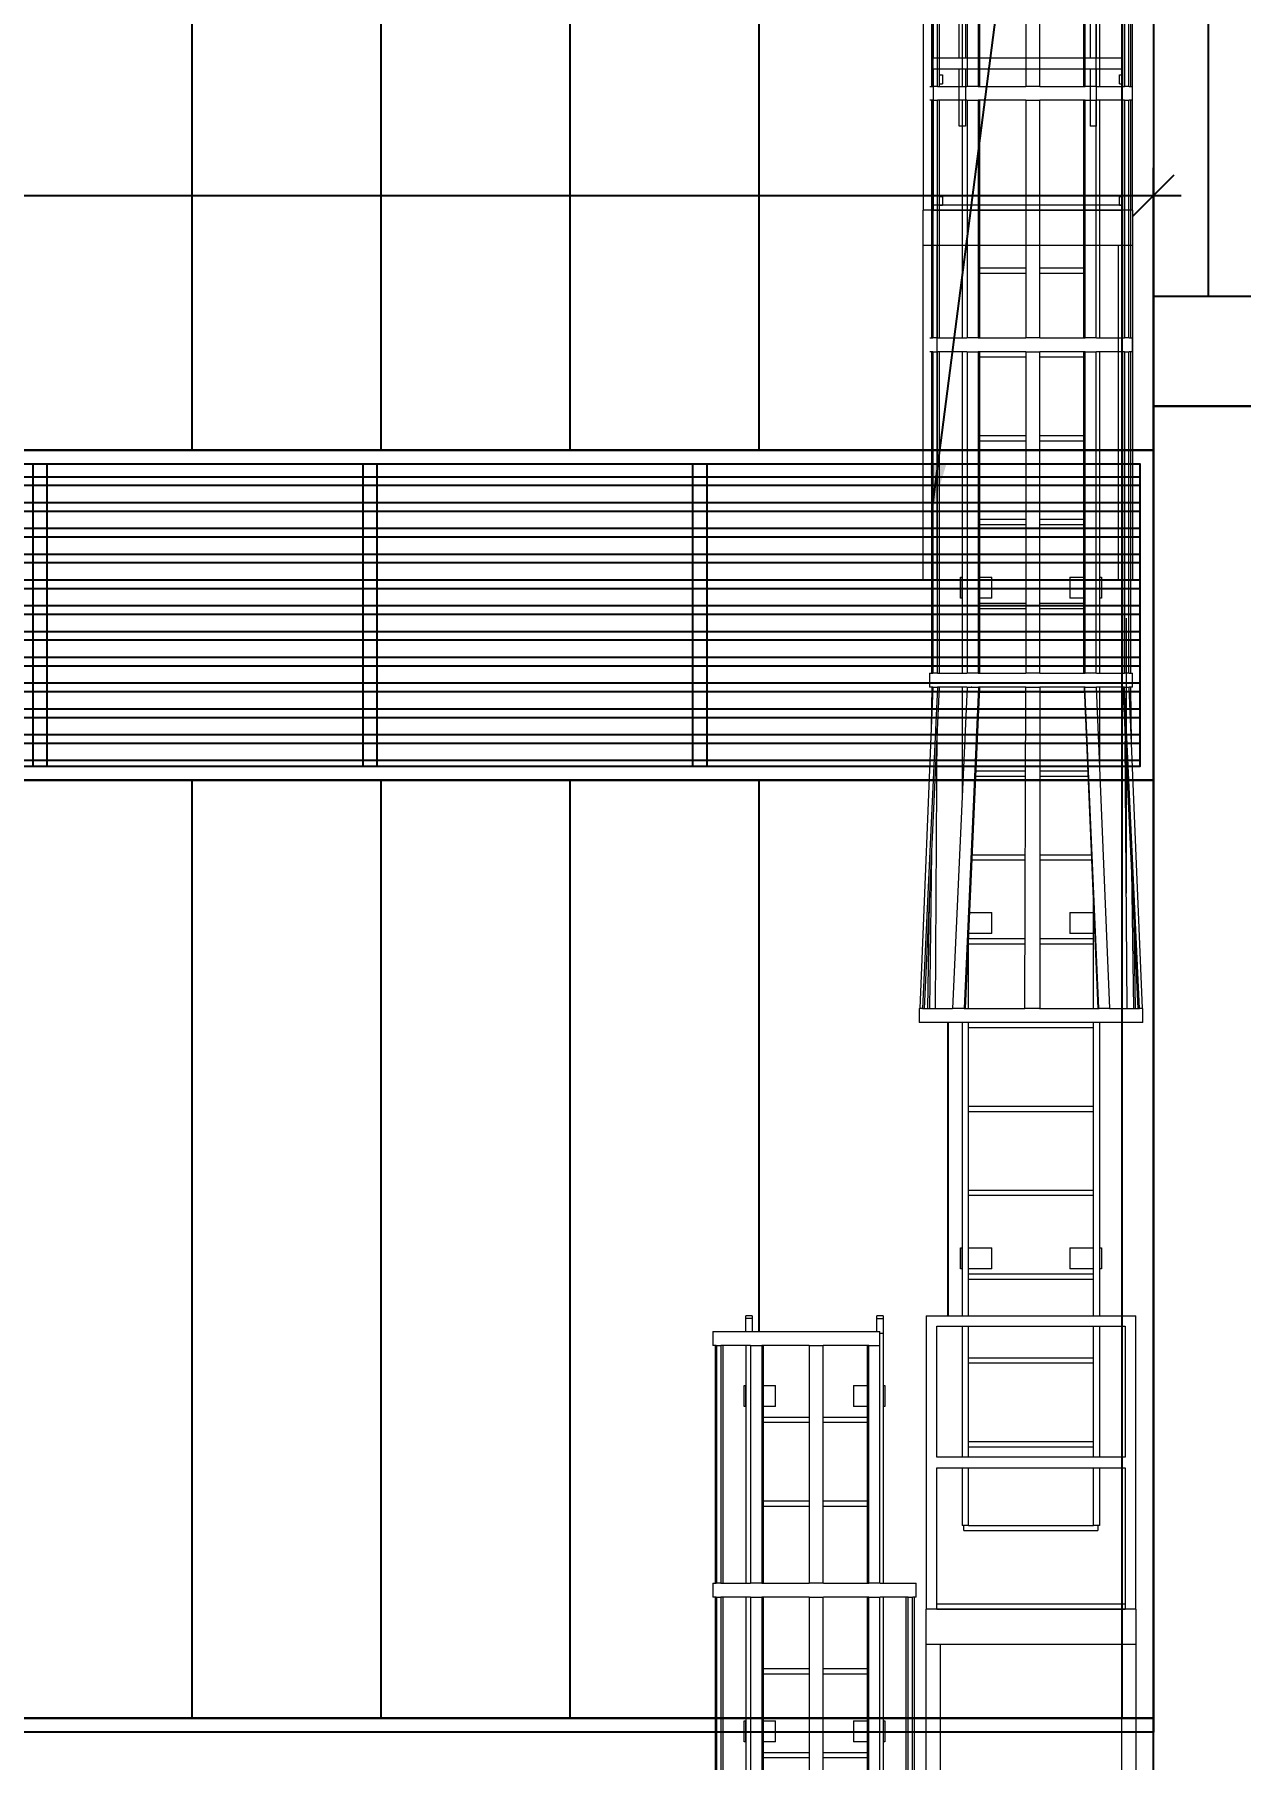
# Model space of a CAD drawing. Header units: inches. Extents: x 340055 to 349452, y -34649 to -30845.
# Drawn here: x 347370 to 347413.9, y -32110.8 to -32048.1 of the extents above; entities that cross this region are included whole.
import ezdxf

# ---------------------------------------------------------------- set-up
doc = ezdxf.new("R2010")
doc.units = ezdxf.units.IN
doc.header["$MEASUREMENT"] = 0
doc.layers.add('AZNB-BN-TL-A- X- POWDER ELEVATION X W$0$Q-SPCQ', color=91, linetype='Continuous', lineweight=9)
doc.layers.add('AZNB-BN-TL-A- X- POWDER ELEVATION X W$0$TL- LOUVER', color=40, linetype='Continuous', lineweight=15)
doc.layers.add('flashing', color=6, linetype='Continuous')
doc.layers.add('ROOFING', color=4, linetype='Continuous')
doc.styles.add('ST1', font='times.ttf', dxfattribs={"width": 0.7})
doc.styles.add('ST1H', font='vnshxh.shx', dxfattribs={"width": 0.7})
doc.dimstyles.new('100', dxfattribs={"dimtxt": 3, "dimasz": 1.5, "dimexe": 1, "dimexo": 0, "dimgap": 1, "dimtad": 1, "dimdec": 0, "dimlfac": 100, "dimzin": 0, "dimdsep": 46, "dimtxsty": 'ST1', "dimblk": 'OBLIQUE', "dimcen": 1, "dimdle": 1, "dimclrd": 8, "dimclre": 8, "dimclrt": 3, "dimadec": 0, "dimazin": 0, "dimtfac": 1, "dimtdec": 0, "dimtix": 1, "dimtmove": 1, "dimatfit": 3, "dimfxl": 0, "dimtolj": 1, "dimtzin": 0, "dimlwd": -1, "dimlwe": -1, "dimarcsym": 0})
doc.dimstyles.new('3', dxfattribs={"dimtxt": 3.5, "dimasz": 1.8, "dimexe": 1, "dimexo": 0, "dimgap": 1, "dimtad": 1, "dimdec": 0, "dimlfac": 3, "dimzin": 0, "dimdsep": 46, "dimtxsty": 'ST1H', "dimblk": 'OBLIQUE', "dimcen": 1, "dimdle": 1, "dimclrd": 8, "dimclre": 8, "dimclrt": 3, "dimadec": 0, "dimazin": 0, "dimtfac": 1, "dimtdec": 0, "dimtix": 1, "dimtofl": 0, "dimtmove": 1, "dimatfit": 3, "dimfxl": 0, "dimtolj": 1, "dimtzin": 0, "dimlwd": -1, "dimlwe": -1, "dimarcsym": 0})

# ---------------------------------------------------------------- blocks, each defined once
blk = doc.blocks.new('AZNB-BN-TL-A- X- POWDER ELEVATION X W$0$Ladder-Precision_Ladders-Fixed_Ladder_With_Cage_and_Rest_Platform - Fixed Ladder With Cage_ Walk-Thru _ Rest Platform-3366971-Section 74')
at = {"layer": 'AZNB-BN-TL-A- X- POWDER ELEVATION X W$0$Q-SPCQ', "color": 8}
for p, q in [((-36376.7, 9969.9), (-36376.7, 8903.1)), ((-36338.6, 9455.5), (-36338.6, 9931.8)), ((-36245.6, 9455.5), (-36245.6, 9931.8)), ((-36222.7, 9931.8), (-36222.7, 9455.5)), ((-35768.7, 9931.8), (-35768.7, 9455.5)), ((-35745.8, 9455.5), (-35745.8, 9931.8)), ((-35652.8, 9931.8), (-35652.8, 9455.5)), ((-35614.7, 8903.1), (-35614.7, 9969.9)), ((-35652.8, 9455.5), (-36338.6, 9455.5)), ((-36338.6, 8903.1), (-36338.6, 9417.4)), ((-36338.6, 9417.4), (-35652.8, 9417.4)), ((-36245.6, 9207.9), (-36245.6, 9417.4)), ((-36222.7, 9417.4), (-36222.7, 9207.9)), ((-35768.7, 9417.4), (-35768.7, 9207.9)), ((-35745.8, 9207.9), (-35745.8, 9417.4)), ((-35652.8, 9417.4), (-35652.8, 8903.1)), ((-36222.7, 9207.9), (-36245.6, 9207.9)), ((-35745.8, 9207.9), (-35768.7, 9207.9)), ((-36338.6, 8903.1), (-36338.6, 8922.1)), ((-36338.6, 8922.1), (-35652.8, 8922.1)), ((-35652.8, 8922.1), (-35652.8, 8903.1)), ((-36376.7, 8776.1), (-36376.7, 8903.1)), ((-35614.7, 8903.1), (-36376.7, 8903.1)), ((-36338.6, 8903.1), (-36376.7, 8903.1)), ((-36338.6, 8903.1), (-35652.8, 8903.1)), ((-35614.7, 8903.1), (-35652.8, 8903.1)), ((-35614.7, 8903.1), (-35614.7, 8776.1)), ((-36376.7, 8776.1), (-35614.7, 8776.1)), ((-36376.7, 7556.9), (-36376.7, 8776.1)), ((-36325.9, 8776.1), (-36325.9, 7556.9)), ((-35665.5, 7556.9), (-35665.5, 8776.1)), ((-35614.7, 8776.1), (-35614.7, 7556.9)), ((-36325.9, 7556.9), (-36376.7, 7556.9)), ((-35614.7, 7556.9), (-35665.5, 7556.9))]:
    blk.add_line(p, q, dxfattribs=at)
blk = doc.blocks.new('AZNB-BN-TL-A- X- POWDER ELEVATION X W$0$Ladder-Precision_Ladders-Fixed_Ladder_With_Cage_and_Rest_Platform - Fixed Ladder With Cage_ Walk-Thru _ Rest Platform-3366764-Section 74')
at = {"layer": 'AZNB-BN-TL-A- X- POWDER ELEVATION X W$0$Q-SPCQ', "color": 8}
for p, q in [((-35608.1, 9353.3), (-35608.1, 9861.3)), ((-35603.9, 9861.3), (-35603.9, 9353.3)), ((-35587.4, 9353.3), (-35587.4, 9861.3)), ((-35581.3, 9861.3), (-35581.3, 9353.3)), ((-35497.4, 9861.3), (-35497.4, 9353.3)), ((-35479.8, 9861.3), (-35479.8, 9353.3)), ((-35438.4, 9353.3), (-35438.4, 9861.3)), ((-35434.7, 9861.3), (-35434.7, 9353.3)), ((-35266.6, 9861.3), (-35266.6, 9353.3)), ((-35215.8, 9353.3), (-35215.8, 9861.3)), ((-35054.6, 9353.3), (-35054.6, 9861.3)), ((-35051, 9861.3), (-35051, 9353.3)), ((-35010, 9353.3), (-35010, 9861.3)), ((-34997.6, 9861.3), (-34997.6, 9353.3)), ((-34913.5, 9353.3), (-34913.5, 9861.3)), ((-34907.6, 9861.3), (-34907.6, 9353.3)), ((-34890.9, 9353.3), (-34890.9, 9861.3)), ((-34885.5, 9861.3), (-34885.5, 9353.3)), ((-35615.5, 9353.3), (-35604.6, 9353.3)), ((-35587.4, 9353.3), (-35603.9, 9353.3)), ((-35587.8, 9353.3), (-35480.7, 9353.3)), ((-35581.3, 9394.6), (-35569.3, 9394.6)), ((-35581.3, 9362.8), (-35569.3, 9362.8)), ((-35569.3, 9394.6), (-35569.3, 9362.8)), ((-35463.2, 9353.3), (-35479.8, 9353.3)), ((-35438.4, 9353.3), (-35462.9, 9353.3)), ((-35439.1, 9353.3), (-35266.6, 9353.3)), ((-35215.8, 9353.3), (-35266.6, 9353.3)), ((-35214.7, 9353.3), (-35050.4, 9353.3)), ((-35032.9, 9353.3), (-35051, 9353.3)), ((-35010, 9353.3), (-35031.9, 9353.3)), ((-35009, 9353.3), (-34907.2, 9353.3)), ((-34925.7, 9362.8), (-34925.7, 9394.6)), ((-34925.7, 9394.6), (-34913.5, 9394.6)), ((-34925.7, 9362.8), (-34913.5, 9362.8)), ((-34890.9, 9353.3), (-34907.6, 9353.3)), ((-34890.3, 9353.3), (-34878.2, 9353.3)), ((-34878.2, 9302.5), (-34878.2, 9353.3)), ((-35604.6, 9302.5), (-35615.5, 9302.5)), ((-35608.1, 8438.9), (-35608.1, 9302.5)), ((-35603.9, 9302.5), (-35587.4, 9302.5)), ((-35603.9, 9302.5), (-35603.9, 8438.9)), ((-35480.7, 9302.5), (-35587.8, 9302.5)), ((-35587.4, 8438.9), (-35587.4, 9302.5)), ((-35581.3, 9302.5), (-35581.3, 8438.9)), ((-35497.4, 9302.5), (-35497.4, 8438.9)), ((-35479.8, 9302.5), (-35463.2, 9302.5)), ((-35479.8, 9302.5), (-35479.8, 8438.9)), ((-35462.9, 9302.5), (-35438.4, 9302.5)), ((-35266.6, 9302.5), (-35439.1, 9302.5)), ((-35438.4, 8438.9), (-35438.4, 9302.5)), ((-35434.7, 9302.5), (-35434.7, 8438.9)), ((-35266.6, 9302.5), (-35215.8, 9302.5)), ((-35266.6, 9302.5), (-35266.6, 8438.9)), ((-35215.8, 8438.9), (-35215.8, 9302.5)), ((-35050.4, 9302.5), (-35214.7, 9302.5)), ((-35054.6, 8438.9), (-35054.6, 9302.5)), ((-35051, 9302.5), (-35032.9, 9302.5)), ((-35051, 9302.5), (-35051, 8438.9)), ((-35031.9, 9302.5), (-35010, 9302.5)), ((-35010, 8438.9), (-35010, 9302.5)), ((-34907.2, 9302.5), (-35009, 9302.5)), ((-34997.6, 9302.5), (-34997.6, 8438.9)), ((-34913.5, 8438.9), (-34913.5, 9302.5)), ((-34907.6, 9302.5), (-34890.9, 9302.5)), ((-34907.6, 9302.5), (-34907.6, 8438.9)), ((-34890.9, 8438.9), (-34890.9, 9302.5)), ((-34878.2, 9302.5), (-34890.3, 9302.5)), ((-34885.5, 9302.5), (-34885.5, 8438.9)), ((-35581.3, 8953.3), (-35569.3, 8953.3)), ((-35581.3, 8921.5), (-35569.3, 8921.5)), ((-35569.3, 8953.3), (-35569.3, 8921.5)), ((-34925.7, 8921.5), (-34925.7, 8953.3)), ((-34925.7, 8953.3), (-34913.5, 8953.3)), ((-34925.7, 8921.5), (-34913.5, 8921.5)), ((-35434.7, 8693.5), (-35266.6, 8693.5)), ((-35434.7, 8674.5), (-35266.6, 8674.5)), ((-35215.8, 8693.5), (-35054.6, 8693.5)), ((-35215.8, 8674.5), (-35054.6, 8674.5)), ((-35615.5, 8438.9), (-35604.6, 8438.9)), ((-35587.4, 8438.9), (-35603.9, 8438.9)), ((-35587.8, 8438.9), (-35480.7, 8438.9)), ((-35463.2, 8438.9), (-35479.8, 8438.9)), ((-35438.4, 8438.9), (-35462.9, 8438.9)), ((-35439.1, 8438.9), (-35266.6, 8438.9)), ((-35215.8, 8438.9), (-35266.6, 8438.9)), ((-35214.7, 8438.9), (-35050.4, 8438.9)), ((-35032.9, 8438.9), (-35051, 8438.9)), ((-35010, 8438.9), (-35031.9, 8438.9)), ((-35009, 8438.9), (-34907.2, 8438.9)), ((-34890.9, 8438.9), (-34907.6, 8438.9)), ((-34890.3, 8438.9), (-34878.2, 8438.9)), ((-34878.2, 8388.1), (-34878.2, 8438.9)), ((-35604.6, 8388.1), (-35615.5, 8388.1)), ((-35608.1, 7219.7), (-35608.1, 8388.1)), ((-35603.9, 8388.1), (-35587.4, 8388.1)), ((-35603.9, 8388.1), (-35603.9, 7219.7)), ((-35480.7, 8388.1), (-35587.8, 8388.1)), ((-35587.4, 7219.7), (-35587.4, 8388.1)), ((-35581.3, 8388.1), (-35581.3, 7219.7)), ((-35497.4, 8388.1), (-35497.4, 7219.7)), ((-35479.8, 8388.1), (-35463.2, 8388.1)), ((-35479.8, 8388.1), (-35479.8, 7219.7)), ((-35462.9, 8388.1), (-35438.4, 8388.1)), ((-35266.6, 8388.1), (-35439.1, 8388.1)), ((-35438.4, 7219.7), (-35438.4, 8388.1)), ((-35434.7, 8388.1), (-35434.7, 7219.7)), ((-35434.7, 8369.7), (-35266.6, 8369.7)), ((-35266.6, 8388.1), (-35215.8, 8388.1)), ((-35266.6, 8388.1), (-35266.6, 7219.7)), ((-35215.8, 7219.7), (-35215.8, 8388.1)), ((-35215.8, 8369.7), (-35054.6, 8369.7)), ((-35050.4, 8388.1), (-35214.7, 8388.1)), ((-35054.6, 7219.7), (-35054.6, 8388.1)), ((-35051, 8388.1), (-35032.9, 8388.1)), ((-35051, 8388.1), (-35051, 7219.7)), ((-35031.9, 8388.1), (-35010, 8388.1)), ((-35010, 7219.7), (-35010, 8388.1)), ((-34907.2, 8388.1), (-35009, 8388.1)), ((-34997.6, 8388.1), (-34997.6, 7219.7)), ((-34913.5, 7219.7), (-34913.5, 8388.1)), ((-34907.6, 8388.1), (-34890.9, 8388.1)), ((-34907.6, 8388.1), (-34907.6, 7219.7)), ((-34890.9, 7219.7), (-34890.9, 8388.1)), ((-34878.2, 8388.1), (-34890.3, 8388.1)), ((-34885.5, 8388.1), (-34885.5, 7219.7)), ((-35434.7, 8083.9), (-35266.6, 8083.9)), ((-35434.7, 8064.9), (-35266.6, 8064.9)), ((-35215.8, 8083.9), (-35054.6, 8083.9)), ((-35215.8, 8064.9), (-35054.6, 8064.9)), ((-35434.7, 7779.1), (-35266.6, 7779.1)), ((-35215.8, 7779.1), (-35054.6, 7779.1)), ((-35434.7, 7760.1), (-35266.6, 7760.1)), ((-35215.8, 7760.1), (-35054.6, 7760.1)), ((-35503.8, 7569.1), (-35497.4, 7569.1)), ((-35503.8, 7492.9), (-35503.8, 7569.1)), ((-35497.4, 7492.9), (-35497.4, 7569.1)), ((-35434.7, 7569.1), (-35389.5, 7569.1)), ((-35389.5, 7492.9), (-35389.5, 7569.1)), ((-35105.6, 7569.1), (-35054.6, 7569.1)), ((-35105.6, 7569.1), (-35105.6, 7492.9)), ((-34997.6, 7569.1), (-34991.3, 7569.1)), ((-34997.6, 7569.1), (-34997.6, 7492.9)), ((-34991.3, 7569.1), (-34991.3, 7492.9)), ((-35497.4, 7492.9), (-35503.8, 7492.9)), ((-35389.5, 7492.9), (-35434.7, 7492.9)), ((-35434.7, 7474.3), (-35266.6, 7474.3)), ((-35215.8, 7474.3), (-35054.6, 7474.3)), ((-35054.6, 7492.9), (-35105.6, 7492.9)), ((-34991.3, 7492.9), (-34997.6, 7492.9)), ((-35434.7, 7455.3), (-35266.6, 7455.3)), ((-35215.8, 7455.3), (-35054.6, 7455.3)), ((-35616.9, 7219.7), (-35616.9, 7168.9)), ((-35616.9, 7219.7), (-35604.6, 7219.7)), ((-35587.4, 7219.7), (-35603.9, 7219.7)), ((-35587.8, 7219.7), (-35480.7, 7219.7)), ((-35463.2, 7219.7), (-35479.8, 7219.7)), ((-35438.4, 7219.7), (-35462.9, 7219.7)), ((-35439.1, 7219.7), (-35266.6, 7219.7)), ((-35215.8, 7219.7), (-35266.6, 7219.7)), ((-35214.7, 7219.7), (-35050.4, 7219.7)), ((-35032.9, 7219.7), (-35051, 7219.7)), ((-35010, 7219.7), (-35031.9, 7219.7)), ((-35009, 7219.7), (-34907.2, 7219.7)), ((-34890.9, 7219.7), (-34907.6, 7219.7)), ((-34890.3, 7219.7), (-34878.2, 7219.7)), ((-34878.2, 7168.9), (-34878.2, 7219.7)), ((-35603.9, 7168.9), (-35652, 6000.5)), ((-35587.4, 7168.9), (-35642.3, 6000.5)), ((-35581.2, 7168.9), (-35636.4, 6000.5)), ((-35604.6, 7168.9), (-35616.9, 7168.9)), ((-35608, 7168.9), (-35609.9, 7023.3)), ((-35603.9, 7168.9), (-35587.4, 7168.9)), ((-35480.6, 7168.9), (-35587.8, 7168.9)), ((-35479.7, 7168.9), (-35533.1, 6000.5)), ((-35497.4, 7168.9), (-35497.4, 6781.5)), ((-35437.9, 7168.9), (-35490.3, 6000.5)), ((-35434.7, 7168.9), (-35486.9, 6000.5)), ((-35479.7, 7168.9), (-35463.2, 7168.9)), ((-35463.1, 7168.9), (-35464.8, 7168.9)), ((-35462.7, 7168.9), (-35437.9, 7168.9)), ((-35266.6, 7168.9), (-35438.6, 7168.9)), ((-35435.5, 7150.5), (-35266.6, 7150.5)), ((-35270.3, 6000.5), (-35266.6, 7168.9)), ((-35266.6, 7168.9), (-35215.8, 7168.9)), ((-35215.8, 7168.9), (-35215.8, 6000.5)), ((-35215.8, 7150.5), (-35053.6, 7150.5)), ((-35050.4, 7168.9), (-35214.7, 7168.9)), ((-35054.4, 7168.9), (-35004, 6000.5)), ((-35051, 7168.9), (-35032.9, 7168.9)), ((-35000.6, 6000.5), (-35051, 7168.9)), ((-35031.9, 7168.9), (-35010, 7168.9)), ((-35010, 7168.9), (-34961.8, 6000.5)), ((-34907.6, 7168.9), (-35009, 7168.9)), ((-34997.6, 7168.9), (-34997.6, 6869)), ((-34913.5, 7168.9), (-34858.4, 6000.5)), ((-34852.5, 6000.5), (-34907.6, 7168.9)), ((-34907.6, 7168.9), (-34890.9, 7168.9)), ((-34890.9, 7168.9), (-34843.3, 6000.5)), ((-34878.2, 7168.9), (-34890.3, 7168.9)), ((-34885.5, 7168.9), (-34882.6, 6965.2)), ((-35594.6, 6000.5), (-35588.4, 7018.1)), ((-34897.4, 6000.5), (-34904.3, 6973.1)), ((-35449.1, 6845.7), (-35267.6, 6845.7)), ((-35448.3, 6864.7), (-35267.5, 6864.7)), ((-35215.8, 6864.7), (-35041.3, 6864.7)), ((-35215.8, 6845.7), (-35040.5, 6845.7)), ((-35609.6, 6567.8), (-35616.9, 6000.5)), ((-35462.7, 6540.9), (-35268.6, 6540.9)), ((-35461.9, 6559.9), (-35268.5, 6559.9)), ((-35215.8, 6559.9), (-35028.1, 6559.9)), ((-35215.8, 6540.9), (-35027.3, 6540.9)), ((-34882.1, 6503.4), (-34874.9, 6000.5)), ((-35618.3, 6384.7), (-35623.3, 6000.5)), ((-35471.4, 6349.9), (-35389.5, 6349.9)), ((-35389.5, 6273.7), (-35389.5, 6349.9)), ((-35105.6, 6349.9), (-35020.5, 6349.9)), ((-35105.6, 6349.9), (-35105.6, 6273.7)), ((-35020.5, 6000.5), (-35020.5, 6383.9)), ((-35474.5, 6000.5), (-35474.5, 6276.7)), ((-35389.5, 6273.7), (-35474.5, 6273.7)), ((-35020.5, 6273.7), (-35105.6, 6273.7)), ((-34873.3, 6316.5), (-34868.8, 6000.5)), ((-35474.5, 6255.1), (-35269.5, 6255.1)), ((-35474.5, 6236.1), (-35269.6, 6236.1)), ((-35215.8, 6255.1), (-35020.5, 6255.1)), ((-35215.8, 6236.1), (-35020.5, 6236.1)), ((-35654.4, 6000.5), (-35654.4, 5949.7)), ((-35654.4, 6000.5), (-35652.6, 6000.5)), ((-35642.3, 6000.5), (-35652, 6000.5)), ((-35641.8, 6000.5), (-35533.4, 6000.5)), ((-35490.3, 6000.5), (-35533.1, 6000.5)), ((-35490.8, 6000.5), (-35270.3, 6000.5)), ((-35215.8, 6000.5), (-35270.3, 6000.5)), ((-35216, 6000.5), (-34999.9, 6000.5)), ((-34961.8, 6000.5), (-35000.6, 6000.5)), ((-34961.5, 6000.5), (-34853.2, 6000.5)), ((-34843.3, 6000.5), (-34852.5, 6000.5)), ((-34842.6, 6000.5), (-34840.7, 6000.5)), ((-34840.7, 5949.7), (-34840.7, 6000.5)), ((-34840.7, 5949.7), (-35654.4, 5949.7)), ((-35497.4, 5949.7), (-35497.4, 4883.5)), ((-35474.5, 4883.5), (-35474.5, 5949.7)), ((-35474.5, 5931.3), (-35020.5, 5931.3)), ((-35020.5, 4883.5), (-35020.5, 5949.7)), ((-34997.6, 5949.7), (-34997.6, 4883.5)), ((-35474.5, 5645.5), (-35020.5, 5645.5)), ((-35474.5, 5626.5), (-35020.5, 5626.5)), ((-35474.5, 5340.7), (-35020.5, 5340.7)), ((-35474.5, 5321.7), (-35020.5, 5321.7)), ((-35503.8, 5130.7), (-35497.4, 5130.7)), ((-35503.8, 5054.5), (-35503.8, 5130.7)), ((-35497.4, 5054.5), (-35497.4, 5130.7)), ((-35474.5, 5130.7), (-35389.5, 5130.7)), ((-35389.5, 5054.5), (-35389.5, 5130.7)), ((-35105.6, 5130.7), (-35020.5, 5130.7)), ((-35105.6, 5130.7), (-35105.6, 5054.5)), ((-34997.6, 5130.7), (-34991.3, 5130.7)), ((-34997.6, 5130.7), (-34997.6, 5054.5)), ((-34991.3, 5130.7), (-34991.3, 5054.5)), ((-35497.4, 5054.5), (-35503.8, 5054.5)), ((-35389.5, 5054.5), (-35474.5, 5054.5)), ((-35474.5, 5035.9), (-35020.5, 5035.9)), ((-35020.5, 5054.5), (-35105.6, 5054.5)), ((-34991.3, 5054.5), (-34997.6, 5054.5)), ((-35474.5, 5016.9), (-35020.5, 5016.9)), ((-36261.9, 4883.5), (-36284.8, 4883.5)), ((-36284.8, 4873.3), (-36284.8, 4883.5)), ((-36284.8, 4825.9), (-36284.8, 4873.3)), ((-36261.9, 4873.3), (-36284.8, 4873.3)), ((-36261.9, 4883.5), (-36261.9, 4873.3)), ((-36261.9, 4873.3), (-36261.9, 4825.9)), ((-35784.8, 4883.5), (-35807.6, 4883.5)), ((-35807.6, 4873.3), (-35807.6, 4883.5)), ((-35807.6, 4825.9), (-35807.6, 4873.3)), ((-35807.6, 4873.3), (-35784.8, 4873.3)), ((-35784.8, 4883.5), (-35784.8, 4873.3)), ((-35784.8, 4873.3), (-35784.8, 4820)), ((-35628.5, 4883.5), (-34866.5, 4883.5)), ((-35628.5, 4883.5), (-35628.5, 3816.7)), ((-35590.4, 4369.2), (-35590.4, 4845.4)), ((-35590.4, 4845.4), (-34904.6, 4845.4)), ((-35497.4, 4845.4), (-35497.4, 4369.2)), ((-35474.5, 4369.2), (-35474.5, 4845.4)), ((-35020.5, 4369.2), (-35020.5, 4845.4)), ((-34997.6, 4845.4), (-34997.6, 4369.2)), ((-34904.6, 4845.4), (-34904.6, 4369.2)), ((-34866.5, 3816.7), (-34866.5, 4883.5)), ((-36404.3, 4825.9), (-36404.3, 4775.1)), ((-36404.3, 4825.9), (-35797.4, 4825.9)), ((-36392.3, 4775.1), (-36404.3, 4775.1)), ((-36395.5, 3911.5), (-36395.5, 4775.1)), ((-36391.3, 4775.1), (-36374.8, 4775.1)), ((-36391.3, 4775.1), (-36391.3, 3911.5)), ((-36268.2, 4775.1), (-36375.8, 4775.1)), ((-36374.8, 3911.5), (-36374.8, 4775.1)), ((-36368.7, 4775.1), (-36368.7, 3911.5)), ((-36284.8, 4775.1), (-36284.8, 3911.5)), ((-36267.2, 4775.1), (-36238.4, 4775.1)), ((-36267.2, 4775.1), (-36267.2, 3911.5)), ((-36237.6, 4775.1), (-36225.8, 4775.1)), ((-36054, 4775.1), (-36226.3, 4775.1)), ((-36225.8, 3911.5), (-36225.8, 4775.1)), ((-36222.1, 4775.1), (-36222.1, 3911.5)), ((-36054, 4775.1), (-36047.4, 4775.1)), ((-36054, 4775.1), (-36054, 3911.5)), ((-36046.3, 4775.1), (-36003.2, 4775.1)), ((-36003.2, 3911.5), (-36003.2, 4775.1)), ((-35837.8, 4775.1), (-36003.1, 4775.1)), ((-35842, 3911.5), (-35842, 4775.1)), ((-35838.4, 4775.1), (-35797.4, 4775.1)), ((-35838.4, 4775.1), (-35838.4, 3911.5)), ((-35797.4, 4775.1), (-35797.4, 4825.9)), ((-35797.4, 4820), (-35784.8, 4820)), ((-35797.4, 3911.5), (-35797.4, 4775.1)), ((-35785, 4820), (-35785, 3911.5)), ((-35474.5, 4731.1), (-35020.5, 4731.1)), ((-35474.5, 4712.1), (-35020.5, 4712.1)), ((-36291.2, 4629.5), (-36284.8, 4629.5)), ((-36291.2, 4553.3), (-36291.2, 4629.5)), ((-36284.8, 4553.3), (-36284.8, 4629.5)), ((-36222.1, 4629.5), (-36176.9, 4629.5)), ((-36176.9, 4553.3), (-36176.9, 4629.5)), ((-35893, 4629.5), (-35842, 4629.5)), ((-35893, 4629.5), (-35893, 4553.3)), ((-35785, 4629.5), (-35778.7, 4629.5)), ((-35785, 4629.5), (-35785, 4553.3)), ((-35778.7, 4629.5), (-35778.7, 4553.3)), ((-36284.8, 4553.3), (-36291.2, 4553.3)), ((-36176.9, 4553.3), (-36222.1, 4553.3)), ((-35842, 4553.3), (-35893, 4553.3)), ((-35778.7, 4553.3), (-35785, 4553.3)), ((-36222.1, 4515.2), (-36054, 4515.2)), ((-36222.1, 4496.2), (-36054, 4496.2)), ((-36003.2, 4515.2), (-35842, 4515.2)), ((-36003.2, 4496.2), (-35842, 4496.2)), ((-35474.5, 4426.3), (-35020.5, 4426.3)), ((-35474.5, 4407.3), (-35020.5, 4407.3)), ((-34904.6, 4369.2), (-35590.4, 4369.2)), ((-35590.4, 3816.7), (-35590.4, 4331.1)), ((-35590.4, 4331.1), (-34904.6, 4331.1)), ((-35497.4, 4331.1), (-35497.4, 4121.5)), ((-35474.5, 4121.5), (-35474.5, 4331.1)), ((-35020.5, 4121.5), (-35020.5, 4331.1)), ((-34997.6, 4331.1), (-34997.6, 4121.5)), ((-34904.6, 4331.1), (-34904.6, 3816.7)), ((-36222.1, 4210.4), (-36054, 4210.4)), ((-36003.2, 4210.4), (-35842, 4210.4)), ((-36222.1, 4191.4), (-36054, 4191.4)), ((-36003.2, 4191.4), (-35842, 4191.4)), ((-35474.5, 4121.5), (-35497.4, 4121.5)), ((-35491.1, 4102.5), (-35491.1, 4121.5)), ((-35491.1, 4102.5), (-35004, 4102.5)), ((-35474.5, 4121.5), (-35020.5, 4121.5)), ((-34997.6, 4121.5), (-35020.5, 4121.5)), ((-35004, 4121.5), (-35004, 4102.5)), ((-36404.3, 3911.5), (-36404.3, 3860.7)), ((-36404.3, 3911.5), (-36392, 3911.5)), ((-36374.8, 3911.5), (-36391.3, 3911.5)), ((-36375.2, 3911.5), (-36268.1, 3911.5)), ((-36250.6, 3911.5), (-36267.2, 3911.5)), ((-36225.8, 3911.5), (-36250.3, 3911.5)), ((-36226.5, 3911.5), (-36054, 3911.5)), ((-36003.2, 3911.5), (-36054, 3911.5)), ((-36002.1, 3911.5), (-35837.8, 3911.5)), ((-35820.3, 3911.5), (-35838.4, 3911.5)), ((-35797.4, 3911.5), (-35819.3, 3911.5)), ((-35796.4, 3911.5), (-35665.6, 3911.5)), ((-35665.6, 3860.7), (-35665.6, 3911.5)), ((-36392, 3860.7), (-36404.3, 3860.7)), ((-36395.5, 2692.3), (-36395.5, 3860.7)), ((-36391.3, 3860.7), (-36374.8, 3860.7)), ((-36391.3, 3860.7), (-36391.3, 2692.3)), ((-36268.1, 3860.7), (-36375.2, 3860.7)), ((-36374.8, 2692.3), (-36374.8, 3860.7)), ((-36368.7, 3860.7), (-36368.7, 2692.3)), ((-36284.8, 3860.7), (-36284.8, 2692.3)), ((-36267.2, 3860.7), (-36250.6, 3860.7)), ((-36267.2, 3860.7), (-36267.2, 2692.3)), ((-36250.3, 3860.7), (-36225.8, 3860.7)), ((-36054, 3860.7), (-36226.5, 3860.7)), ((-36225.8, 2692.3), (-36225.8, 3860.7)), ((-36222.1, 3860.7), (-36222.1, 2692.3)), ((-36054, 3860.7), (-36003.2, 3860.7)), ((-36054, 3860.7), (-36054, 2692.3)), ((-36003.2, 2692.3), (-36003.2, 3860.7)), ((-35837.8, 3860.7), (-36002.1, 3860.7)), ((-35842, 2692.3), (-35842, 3860.7)), ((-35838.4, 3860.7), (-35820.3, 3860.7)), ((-35838.4, 3860.7), (-35838.4, 2692.3)), ((-35819.3, 3860.7), (-35797.4, 3860.7)), ((-35797.4, 2692.3), (-35797.4, 3860.7)), ((-35694.6, 3860.7), (-35796.4, 3860.7)), ((-35785, 3860.7), (-35785, 2692.3)), ((-35700.9, 2692.3), (-35700.9, 3860.7)), ((-35695, 3860.7), (-35678.3, 3860.7)), ((-35695, 3860.7), (-35695, 2692.3)), ((-35678.3, 2692.3), (-35678.3, 3860.7)), ((-35665.6, 3860.7), (-35677.7, 3860.7)), ((-35672.9, 3860.7), (-35672.9, 2692.3)), ((-35590.4, 3816.7), (-35590.4, 3835.8)), ((-35590.4, 3835.8), (-34904.6, 3835.8)), ((-34904.6, 3835.8), (-34904.6, 3816.7)), ((-35628.5, 3689.7), (-35628.5, 3816.7)), ((-34866.5, 3816.7), (-35628.5, 3816.7)), ((-35590.4, 3816.7), (-35628.5, 3816.7)), ((-35590.4, 3816.7), (-34904.6, 3816.7)), ((-34866.5, 3816.7), (-34904.6, 3816.7)), ((-34866.5, 3816.7), (-34866.5, 3689.7)), ((-35628.5, 2470.5), (-35628.5, 3689.7)), ((-35628.5, 3689.7), (-34866.5, 3689.7)), ((-35577.7, 3689.7), (-35577.7, 2470.5)), ((-34917.3, 2470.5), (-34917.3, 3689.7)), ((-34866.5, 3689.7), (-34866.5, 2470.5)), ((-36222.1, 3600.8), (-36054, 3600.8)), ((-36222.1, 3581.8), (-36054, 3581.8)), ((-36003.2, 3600.8), (-35842, 3600.8)), ((-36003.2, 3581.8), (-35842, 3581.8)), ((-36291.2, 3410.3), (-36284.8, 3410.3)), ((-36291.2, 3334.1), (-36291.2, 3410.3)), ((-36284.8, 3334.1), (-36284.8, 3410.3)), ((-36222.1, 3410.3), (-36176.9, 3410.3)), ((-36176.9, 3334.1), (-36176.9, 3410.3)), ((-35893, 3410.3), (-35842, 3410.3)), ((-35893, 3410.3), (-35893, 3334.1)), ((-35785, 3410.3), (-35778.7, 3410.3)), ((-35785, 3410.3), (-35785, 3334.1)), ((-35778.7, 3410.3), (-35778.7, 3334.1)), ((-36284.8, 3334.1), (-36291.2, 3334.1)), ((-36176.9, 3334.1), (-36222.1, 3334.1)), ((-35842, 3334.1), (-35893, 3334.1)), ((-35778.7, 3334.1), (-35785, 3334.1)), ((-36222.1, 3296), (-36054, 3296)), ((-36222.1, 3277), (-36054, 3277)), ((-36003.2, 3296), (-35842, 3296)), ((-36003.2, 3277), (-35842, 3277))]:
    blk.add_line(p, q, dxfattribs=at)
blk = doc.blocks.new('LV2')
at = {"true_color": 0xc0a22a}
h = blk.add_hatch(dxfattribs=at)
h.set_pattern_fill('ANSI32', color=42, scale=2.5, angle=135, style=0)
h.set_pattern_definition([(180, (-557.2638, -170.767), (-2e-16, -0.9375), []), (180, (-557.5763, -170.4545), (-2e-16, -0.9375), [])])
h.paths.add_polyline_path([(324027.843, -37512.604), (324391.343, -37512.604), (324391.343, -37523.604), (324027.843, -37523.604)])
at = {"color": 42, "true_color": 0xc0a22a}
for points in [[(324027.343, -37512.104), (324391.843, -37512.104), (324391.843, -37524.104), (324027.343, -37524.104)], [(324027.843, -37512.604), (324391.343, -37512.604), (324391.343, -37523.604), (324027.843, -37523.604)], [(324351.59, -37512.604), (324351.59, -37523.604), (324351.09, -37523.604), (324351.09, -37512.604)], [(324363.59, -37512.604), (324363.59, -37523.604), (324363.09, -37523.604), (324363.09, -37512.604)], [(324375.59, -37512.604), (324375.59, -37523.604), (324375.09, -37523.604), (324375.09, -37512.604)]]:
    blk.add_lwpolyline(points, close=True, dxfattribs=at)
blk = doc.blocks.new('_Oblique')
at = {"color": 0, "linetype": 'ByBlock', "lineweight": -2}
blk.add_line((-0.5, -0.5), (0.5, 0.5), dxfattribs=at)
blk = doc.blocks.new('*D734')
at = {"color": 8, "linetype": 'Continuous', "transparency": 16777216}
for p, q in [((347046.249, -32063.235), (347046.249, -32052.979)), ((347410.749, -32063.235), (347410.749, -32052.979)), ((347045.249, -32053.979), (347411.749, -32053.979))]:
    blk.add_line(p, q, dxfattribs=at)
at = {"layer": 'Defpoints', "color": 0, "transparency": 16777216}
for p in [(347410.749, -32053.979), (347046.249, -32063.235), (347410.749, -32063.235)]:
    blk.add_point(p, dxfattribs=at)
at = {"color": 8, "transparency": 16777216, "xscale": 1.5, "yscale": 1.5, "zscale": 1.5, "rotation": 180}
blk.add_blockref('_Oblique', (347046.249, -32053.979), dxfattribs=at)
at = {"color": 8, "transparency": 16777216, "xscale": 1.5, "yscale": 1.5, "zscale": 1.5}
blk.add_blockref('_Oblique', (347410.749, -32053.979), dxfattribs=at)
at = {"color": 3, "transparency": 16777216, "insert": (347228.499, -32051.453), "char_height": 3, "attachment_point": 5, "style": 'ST1', "bg_fill": 3, "box_fill_scale": 1.25, "bg_fill_color": 256, "bg_fill_true_color": 13158600, "bg_fill_transparency": 0}
blk.add_mtext('\\A1;36450', dxfattribs=at)

msp = doc.modelspace()

# ---------------------------------------------------------------- hatches: boundary and pattern name
at = {"layer": 'ROOFING'}
h = msp.add_hatch(dxfattribs=at)
h.set_pattern_fill('ANSI31', color=3, scale=55, angle=45, style=0)
h.set_pattern_definition([(90, (6987.654, 2046.995), (-6.875, 1e-15), [])])
h.paths.add_polyline_path([(347402.3629, -32063.2354), (347402.3629, -32055.7853), (347402.3629, -32054.5153), (347402.3629, -32043.8473), (347403.6738, -32043.8473), (347403.6738, -32043.1373), (347403.6103, -32043.1373), (347403.6103, -32042.3233), (347403.6738, -32042.3233), (347403.6738, -32041.1853), (347402.1043, -32041.1853), (347402.1043, -32040.6773), (347402.1312, -32040.6773), (347402.5237, -32031.0302), (347402.5528, -32028.9933), (347402.4793, -32028.9933), (347402.4793, -32028.4853), (347402.5528, -32028.4853), (347402.5528, -32025.1138), (347402.4793, -32025.1138), (347402.4793, -32020.2354), (347046.2487, -32020.2354), (347046.2487, -32063.2354)])
h.paths.add_polyline_path([(347394.8096, -32109.3458), (347394.8096, -32104.9388), (347394.7217, -32104.9388), (347394.7217, -32104.4308), (347394.8096, -32104.4308), (347394.8096, -32095.7948), (347394.7217, -32095.7948), (347394.7217, -32095.2868), (347395.9163, -32095.2868), (347395.9163, -32094.8129), (347395.9163, -32094.7108), (347396.1452, -32094.7108), (347396.1452, -32095.2868), (347400.688, -32095.2868), (347400.688, -32094.8129), (347400.688, -32094.7108), (347400.9169, -32094.7108), (347400.9169, -32094.8129), (347400.9169, -32095.3458), (347400.9143, -32095.3458), (347400.9143, -32097.2508), (347400.9778, -32097.2508), (347400.9778, -32098.0128), (347400.9143, -32098.0128), (347400.9143, -32104.4308), (347402.1089, -32104.4308), (347402.1089, -32104.9388), (347402.0353, -32104.9388), (347402.0353, -32109.3458), (347402.4793, -32109.3458), (347402.4793, -32106.6488), (347402.4793, -32105.3788), (347402.4793, -32094.7108), (347403.7903, -32094.7108), (347403.7903, -32093.0008), (347403.7268, -32093.0008), (347403.7268, -32092.2388), (347403.7903, -32092.2388), (347403.7903, -32084.0488), (347402.2207, -32084.0488), (347402.2207, -32083.5408), (347402.2444, -32083.5408), (347402.5861, -32075.2354), (347046.2487, -32075.2354), (347046.2487, -32109.3458)])

# ---------------------------------------------------------------- linework, layer by layer
at = {"color": 8}
for points in [[(347046.2487, -31872.4949), (347409.5913, -31872.4949), (347409.5913, -32109.3458), (347046.2487, -32109.3458)], [(347410.7492, -32057.6458), (347523.9071, -32057.6458), (347523.9071, -32061.6458), (347410.7492, -32061.6458)], [(347410.7492, -32061.6458), (347414.7492, -32061.6458), (347414.7492, -32141.3458), (347410.7492, -32141.3458)]]:
    msp.add_lwpolyline(points, close=True, dxfattribs=at)
at = {"layer": 'AZNB-BN-TL-A- X- POWDER ELEVATION X W$0$TL- LOUVER'}
for p, q in [((347410.7494, -32068.3449), (347410.7494, -32080.3449)), ((347409.7494, -32069.3449), (347409.7494, -32079.3449))]:
    msp.add_line(p, q, dxfattribs=at)
at = {"layer": 'flashing'}
for points in [[(347410.7492, -32057.6458), (347412.7492, -32057.6458), (347412.7492, -31892.4949), (347410.7492, -31892.4949)], [(347044.2486, -32109.3458), (347410.7492, -32109.3458), (347410.7492, -32109.8458), (347044.2486, -32109.8458)]]:
    msp.add_lwpolyline(points, close=True, dxfattribs=at)
at = {"layer": 'ROOFING', "color": 3}
for points in [[(347046.2487, -32020.2354), (347410.7492, -32020.2354), (347410.7492, -32063.2354), (347046.2487, -32063.2354)], [(347046.2486, -32075.2354), (347410.7492, -32075.2354), (347410.7492, -32109.3458), (347046.2486, -32109.3458)]]:
    msp.add_lwpolyline(points, close=True, dxfattribs=at)

# ---------------------------------------------------------------- block references
at = {"color": 8}
msp.add_blockref('LV2', (23018.9062, 5448.8689), dxfattribs=at)
at = {"layer": 'AZNB-BN-TL-A- X- POWDER ELEVATION X W$0$Q-SPCQ', "xscale": 0.01000000000931323, "yscale": 0.01000000000931323, "zscale": 0.01000000000931323}
for name, p in [('AZNB-BN-TL-A- X- POWDER ELEVATION X W$0$Ladder-Precision_Ladders-Fixed_Ladder_With_Cage_and_Rest_Platform - Fixed Ladder With Cage_ Walk-Thru _ Rest Platform-3366971-Section 74', (347766.13, -32143.5458)), ('AZNB-BN-TL-A- X- POWDER ELEVATION X W$0$Ladder-Precision_Ladders-Fixed_Ladder_With_Cage_and_Rest_Platform - Fixed Ladder With Cage_ Walk-Thru _ Rest Platform-3366764-Section 74', (347758.7644, -32143.5458))]:
    msp.add_blockref(name, p, dxfattribs=at)

# ---------------------------------------------------------------- leaders
at = {"color": 9}
msp.add_leader([(347402.6836, -32065.5068), (347408.2476, -32022.4404), (347429.3965, -32022.4404)], dimstyle='3', override={"dimgap": 1, "dimtad": 0}, dxfattribs=at)

# ---------------------------------------------------------------- next in the draw order: dimensions: what is measured, and where the dimension line sits
at = {"color": 8}
dim = msp.add_linear_dim(base=(347410.7493, -32053.9786), p1=(347046.2488, -32063.2354), p2=(347410.7493, -32063.2354), dimstyle='100', override={"dimfxl": 0.18}, dxfattribs=at)
dim.commit()
dim.dimension.update_dxf_attribs({"geometry": '*D734', "text_midpoint": (347228.499, -32051.4527)})

doc.saveas('drawing.dxf')
